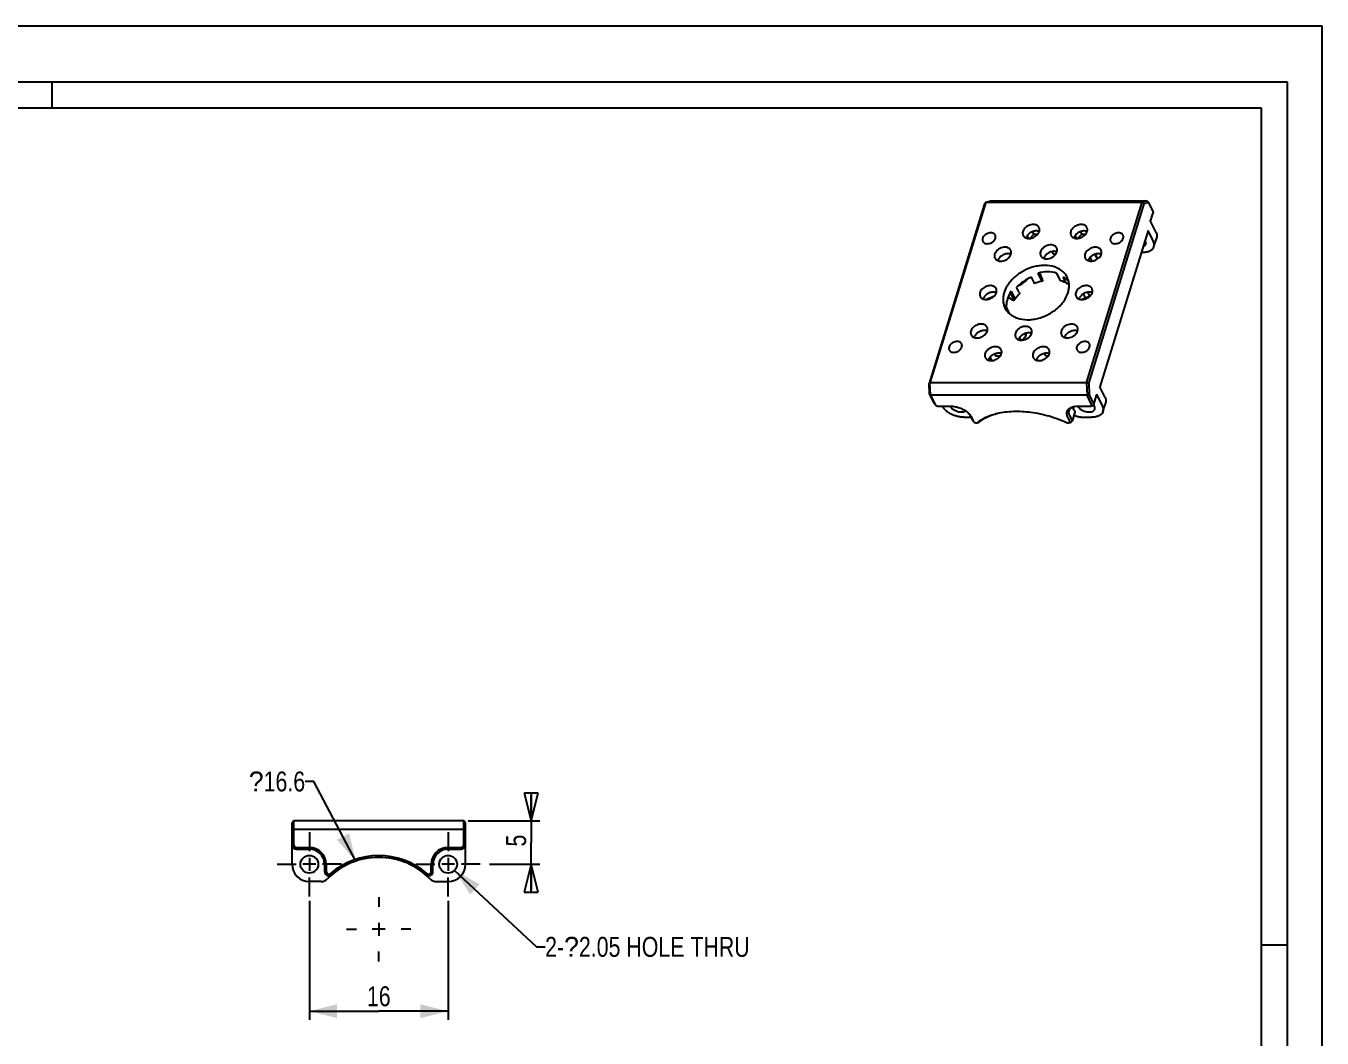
# Model space of a CAD drawing. Header units: millimetres. Extents: x 0 to 297, y 0 to 210.
# Drawn here: x 147.5 to 297, y 93.3 to 210 of the extents above; entities that cross this region are included whole.
import ezdxf

# ---------------------------------------------------------------- set-up
doc = ezdxf.new("R2010")
doc.units = ezdxf.units.MM
doc.header["$LTSCALE"] = 16.335
doc.linetypes.add('CENTER', pattern=[0.6, 0.375, -0.075, 0.075, -0.075])
doc.layers.get('0').update_dxf_attribs({"linetype": 'CONTINUOUS'})
doc.layers.add('02___PRT_ALL_AXES', color=7, linetype='CONTINUOUS')
doc.styles.get("Standard").update_dxf_attribs({"font": 'txt', "width": 0.8})
doc.styles.add('TEXTSTYLE_3', font='symbol_asme.ttf')
doc.dimstyles.new('DIMSTYLE_1', dxfattribs={"dimtxt": 2.3, "dimasz": 3.2, "dimexe": 1, "dimexo": 0.5, "dimgap": 0.575, "dimtad": 1, "dimdsep": 46, "dimtxsty": 'Standard', "dimblk": '_FILLED', "dimblk1": '_FILLED', "dimblk2": '_FILLED', "dimcen": 0.09, "dimazin": 2, "dimtp": 0.2, "dimtm": 0.2, "dimtfac": 1, "dimtofl": 0, "dimtmove": 0, "dimatfit": 3, "dimldrblk": '_FILLED', "dimfxl": 0, "dimtolj": 1, "dimarcsym": 0})
doc.dimstyles.new('DIMSTYLE_2', dxfattribs={"dimtxt": 2.3, "dimasz": 3.2, "dimexe": 1, "dimexo": 0.5, "dimgap": 0.575, "dimtad": 1, "dimdsep": 46, "dimtxsty": 'Standard', "dimblk": '_FILLED', "dimblk1": '_FILLED', "dimblk2": '_FILLED', "dimcen": 0.09, "dimazin": 2, "dimtp": 0.1, "dimtm": 0.1, "dimtfac": 1, "dimtofl": 0, "dimtmove": 0, "dimatfit": 3, "dimldrblk": '_FILLED', "dimfxl": 0, "dimtolj": 1, "dimarcsym": 0})
doc.dimstyles.get("Standard").update_dxf_attribs({"dimtxt": 2.3, "dimasz": 3.2, "dimexe": 1, "dimexo": 0.5, "dimtad": 1, "dimdsep": 46, "dimtxsty": 'Standard', "dimblk": '_FILLED', "dimblk1": '_FILLED', "dimblk2": '_FILLED', "dimcen": 0.09, "dimazin": 2, "dimtol": 1, "dimtp": 0.01, "dimtm": 0.01, "dimtfac": 1, "dimtofl": 0, "dimtmove": 0, "dimatfit": 3, "dimldrblk": '_FILLED', "dimfxl": 0, "dimtolj": 1, "dimarcsym": 0})

# ---------------------------------------------------------------- blocks, each defined once
blk = doc.blocks.new('_CLOSED')
at = {"color": 0, "linetype": 'ByBlock'}
for p, q in [((0, 0), (-1, 0.25)), ((-1, 0.25), (-1, -0.25)), ((-1, -0.25), (0, 0)), ((-1, 0), (0, 0))]:
    blk.add_line(p, q, dxfattribs=at)
blk = doc.blocks.new('*D11')
at = {"color": 2, "linetype": 'Continuous'}
for p, q in [((205.79, 118.3), (205.79, 121.3)), ((205.79, 121.3), (205.79, 115.8)), ((198.52, 118.3), (206.79, 118.3)), ((205.79, 110.3), (205.79, 115.8)), ((200.98, 113.3), (206.79, 113.3)), ((205.79, 113.3), (205.79, 110.3))]:
    blk.add_line(p, q, dxfattribs=at)
at = {"color": 2, "linetype": 'Continuous', "xscale": 3.2, "yscale": 3.2, "zscale": 3.2}
for p, rotation in [((205.79, 118.3), 270), ((205.79, 113.3), 90)]:
    blk.add_blockref('_CLOSED', p, dxfattribs=dict(at, rotation=rotation))
at = {"color": 2, "linetype": 'Continuous', "insert": (202.91, 116.72), "char_height": 2.3, "width": 1.84, "attachment_point": 3, "rotation": 90, "line_spacing_factor": 0.9}
blk.add_mtext('5', dxfattribs=at)
blk = doc.blocks.new('_FILLED')
at = {"color": 0, "linetype": 'ByBlock'}
blk.add_solid([(0, 0), (-1, 0.25), (-1, -0.25)], dxfattribs=at)
blk = doc.blocks.new('*D12')
at = {"color": 2, "linetype": 'Continuous'}
for p, q in [((180.22, 109.09), (180.22, 95.36)), ((196.22, 109.09), (196.22, 95.36)), ((180.22, 96.36), (188.22, 96.36)), ((196.22, 96.36), (188.22, 96.36))]:
    blk.add_line(p, q, dxfattribs=at)
at = {"color": 2, "linetype": 'Continuous', "xscale": 3.2, "yscale": 3.2, "zscale": 3.2, "rotation": 180}
blk.add_blockref('_FILLED', (180.22, 96.36), dxfattribs=at)
at = {"color": 2, "linetype": 'Continuous', "xscale": 3.2, "yscale": 3.2, "zscale": 3.2}
blk.add_blockref('_FILLED', (196.22, 96.36), dxfattribs=at)
at = {"color": 2, "linetype": 'Continuous', "insert": (188.22, 99.23), "char_height": 2.3, "width": 3.68, "attachment_point": 2, "line_spacing_factor": 0.9}
blk.add_mtext('16', dxfattribs=at)

msp = doc.modelspace()

# ---------------------------------------------------------------- linework, layer by layer
at = {"color": 7, "linetype": 'Continuous'}
for p, q in [((0, 210), (297, 210)), ((297, 0), (297, 210)), ((293, 203.5), (8, 203.5)), ((150.5, 203.5), (150.5, 200.5)), ((293, 4.5), (293, 203.5)), ((258.074, 189.474), (251.675, 168.767)), ((258.217, 189.663), (251.778, 168.826)), ((258.074, 189.474), (258.217, 189.663)), ((258.217, 189.663), (258.764, 189.824)), ((258.217, 189.663), (276.27, 189.663)), ((258.764, 189.824), (276.817, 189.824)), ((269.831, 168.826), (276.27, 189.663)), ((270.096, 168.767), (276.495, 189.474)), ((276.817, 189.824), (276.27, 189.663)), ((276.27, 189.663), (276.495, 189.474)), ((276.978, 189.616), (276.495, 189.474)), ((276.817, 189.824), (276.978, 189.616)), ((276.978, 189.616), (277.487, 188.58)), ((277.211, 187.483), (277.504, 188.432)), ((277.858, 186.163), (277.172, 187.562)), ((262.99, 185.803), (263.121, 185.495)), ((263.775, 185.996), (263.281, 185.496)), ((263.31, 185.526), (263.323, 185.5)), ((263.775, 185.996), (263.638, 186.277)), ((263.775, 185.996), (264.223, 185.996)), ((264.207, 185.996), (264.213, 185.984)), ((268.517, 185.803), (268.647, 185.495)), ((269.302, 185.996), (268.808, 185.496)), ((269.302, 185.996), (269.164, 186.277)), ((269.302, 185.996), (269.749, 185.996)), ((277.544, 185.145), (276.934, 186.388)), ((277.612, 184.554), (277.927, 185.573)), ((265.99, 183.749), (265.876, 183.981)), ((276.165, 183.901), (276.312, 183.901)), ((266.26, 183.646), (266.186, 183.646)), ((270.475, 182.879), (270.261, 183.314)), ((270.951, 183.359), (270.804, 183.659)), ((270.842, 183.672), (271.112, 183.121)), ((270.951, 183.359), (271.104, 183.115)), ((263.783, 180.404), (263.478, 181.026)), ((264.65, 180.69), (264.254, 181.498)), ((264.804, 180.594), (264.35, 181.519)), ((264.617, 181.127), (264.418, 181.533)), ((264.617, 181.127), (264.469, 181.543)), ((264.757, 180.748), (264.617, 181.127)), ((266.381, 181.498), (266.777, 180.69)), ((267.467, 180.404), (267.162, 181.026)), ((261.142, 179.403), (261.539, 178.595)), ((262.08, 179.257), (261.775, 179.879)), ((264.786, 180.588), (264.804, 180.594)), ((258.223, 178.443), (259.211, 178.864)), ((260.784, 178.719), (261.3, 178.42)), ((260.819, 178.802), (260.922, 178.638)), ((260.83, 178.827), (260.922, 178.638)), ((261.495, 178.365), (261.055, 179.261)), ((269.276, 178.443), (270.264, 178.864)), ((269.734, 178.638), (269.497, 179.111)), ((269.968, 179.284), (270.193, 178.834)), ((260.976, 176.794), (260.583, 177.594)), ((262.122, 174.053), (262.253, 173.745)), ((262.413, 173.746), (262.675, 174.012)), ((262.868, 174.327), (262.77, 174.527)), ((259.315, 172.062), (259.261, 172.17)), ((259.418, 171.896), (259.28, 172.177)), ((259.315, 172.062), (259.418, 171.896)), ((259.866, 171.896), (259.418, 171.896)), ((265.122, 171.999), (265.008, 172.231)), ((265.392, 171.896), (265.319, 171.896)), ((258.928, 171.4), (258.723, 171.816)), ((258.924, 171.396), (258.928, 171.4)), ((251.778, 168.826), (251.675, 168.767)), ((251.731, 167.526), (251.675, 168.767)), ((251.841, 167.421), (251.731, 167.526)), ((251.731, 167.526), (252.239, 166.49)), ((251.841, 167.421), (251.778, 168.826)), ((269.831, 168.826), (251.778, 168.826)), ((251.841, 167.421), (252.375, 166.333)), ((269.894, 167.421), (251.841, 167.421)), ((270.096, 168.767), (269.831, 168.826)), ((269.831, 168.826), (269.894, 167.421)), ((269.894, 167.421), (270.152, 167.526)), ((270.428, 166.333), (269.894, 167.421)), ((270.096, 168.767), (270.152, 167.526)), ((270.66, 166.49), (270.152, 167.526)), ((270.975, 167.508), (271.661, 166.11)), ((271.976, 167.128), (271.366, 168.371)), ((252.411, 166.282), (252.299, 166.405)), ((252.743, 166.147), (254.124, 166.147)), ((253.24, 166.11), (253.222, 166.147)), ((268.463, 165.589), (268.244, 166.035)), ((268.861, 166.147), (270.243, 166.147)), ((270.321, 166.155), (270.483, 166.193)), ((270.678, 166.343), (270.992, 167.361)), ((271.73, 165.519), (272.045, 166.538)), ((255.692, 164.867), (256.49, 164.867)), ((256.38, 165.092), (256.635, 164.57)), ((256.515, 164.935), (256.771, 164.414)), ((256.807, 164.363), (256.695, 164.485)), ((267.916, 164.414), (267.66, 164.935)), ((268.149, 164.57), (267.893, 165.092)), ((268.48, 165.441), (268.166, 164.423)), ((269.187, 164.867), (270.429, 164.867)), ((257.217, 164.236), (257.379, 164.274)), ((267.809, 164.236), (267.971, 164.274)), ((178.417, 118.303), (178.217, 118.103)), ((178.217, 113.303), (178.217, 118.103)), ((178.417, 115.553), (178.417, 118.303)), ((198.017, 118.303), (178.417, 118.303)), ((198.017, 115.553), (198.017, 118.303)), ((198.217, 118.103), (198.017, 118.303)), ((198.217, 113.303), (198.217, 118.103)), ((178.417, 117.303), (178.217, 117.22)), ((198.017, 117.303), (178.417, 117.303)), ((198.017, 117.303), (198.217, 117.22)), ((178.717, 115.253), (180.217, 115.253)), ((196.217, 115.253), (197.717, 115.253)), ((178.717, 115.053), (180.217, 115.053)), ((196.217, 115.053), (197.717, 115.053)), ((181.967, 113.303), (181.967, 112.465)), ((182.167, 113.303), (182.167, 112.465)), ((194.267, 112.465), (194.267, 113.303)), ((194.467, 112.465), (194.467, 113.303)), ((181.565, 111.303), (180.217, 111.303)), ((194.868, 111.303), (196.217, 111.303)), ((290, 104), (293, 104))]:
    msp.add_line(p, q, dxfattribs=at)
at = {"color": 1, "linetype": 'Continuous'}
for p, q in [((290, 200.5), (16, 200.5)), ((290, 7.5), (290, 200.5))]:
    msp.add_line(p, q, dxfattribs=at)
at = {"color": 7, "linetype": 'Continuous'}
for centre in [(180.217, 113.303), (196.217, 113.303)]:
    msp.add_circle(centre, 1.025, dxfattribs=at)
for centre, radius, start, end in [((266.145, 183.211), 0.785, 69.38154, 70.29102), ((260.851, 182.942), 0.785, 69.38154, 70.29102), ((263.24, 173.811), 0.785, 69.38154, 70.29102), ((268.533, 174.079), 0.785, 69.38154, 70.29102), ((254.639, 166.356), 0.558, 202.03771, 206.18524), ((268.794, 164.857), 1.302, 109.70498, 111.13675), ((268.823, 164.774), 1.39, 106.34397, 109.69565), ((269.376, 166.356), 0.558, 202.03771, 206.18524), ((269.965, 165.666), 0.916, 40.56095, 42.20251), ((255.019, 164.112), 1.712, 38.21576, 42.44518), ((262.359, 153.27), 13.258, 62.71569, 63.03333), ((259.848, 161.145), 4.036, 126.24026, 129.19617), ((178.717, 115.553), 0.5, 180, 270), ((178.717, 115.553), 0.3, 180, 270), ((180.217, 113.303), 1.95, 0, 90), ((196.217, 113.303), 1.95, 90, 180), ((197.717, 115.553), 0.5, 270, 360), ((197.717, 115.553), 0.3, 270, 360), ((180.217, 113.303), 1.75, 0, 90), ((188.217, 105.803), 8.3, 44.3408, 135.6592), ((188.217, 105.803), 8.5, 49.20087, 130.79913), ((196.217, 113.303), 1.75, 90, 180), ((180.217, 113.303), 2, 180, 270), ((182.467, 112.465), 0.5, 180, 310.79913), ((182.467, 112.465), 0.3, 180, 310.79913), ((193.967, 112.465), 0.5, 229.20087, 360), ((193.967, 112.465), 0.3, 229.20087, 360), ((196.217, 113.303), 2, 270, 360), ((181.565, 112.303), 1, 270, 315.6592), ((194.868, 112.303), 1, 224.3408, 270)]:
    msp.add_arc(centre, radius, start, end, dxfattribs=at)
for points, knots in [([(277.487, 188.58), (277.498, 188.556), (277.515, 188.507), (277.511, 188.455), (277.504, 188.432)], [0, 0, 0, 0, 0.5259589, 1, 1, 1, 1]), ([(264.054, 186.351), (263.925, 186.351), (263.663, 186.306), (263.364, 186.162), (263.157, 186), (262.988, 185.821), (262.896, 185.66), (262.862, 185.549)], [0, 0, 0, 0, 0.2530124, 0.5157734, 0.6452501, 0.7702742, 1, 1, 1, 1]), ([(264.384, 186.295), (264.359, 186.304), (264.252, 186.338), (264.139, 186.351), (264.054, 186.351)], [0, 0, 0, 0, 0.2393223, 1, 1, 1, 1]), ([(269.58, 186.351), (269.452, 186.351), (269.189, 186.306), (268.891, 186.162), (268.683, 186), (268.514, 185.821), (268.422, 185.66), (268.388, 185.549)], [0, 0, 0, 0, 0.2530124, 0.5157734, 0.6452501, 0.7702742, 1, 1, 1, 1]), ([(269.91, 186.295), (269.885, 186.304), (269.778, 186.338), (269.665, 186.351), (269.58, 186.351)], [0, 0, 0, 0, 0.2393223, 1, 1, 1, 1]), ([(277.858, 186.163), (277.883, 186.114), (277.923, 186.014), (277.956, 185.862), (277.959, 185.713), (277.941, 185.618), (277.927, 185.573)], [0, 0, 0, 0, 0.2714943, 0.5255554, 0.7663147, 1, 1, 1, 1]), ([(266.409, 183.949), (266.272, 183.998), (266.038, 184.016), (265.736, 183.955), (265.507, 183.866), (265.298, 183.738), (265.068, 183.534), (264.941, 183.337), (264.898, 183.199)], [0, 0, 0, 0, 0.2369405, 0.367048, 0.5006936, 0.6342332, 0.7640388, 1, 1, 1, 1]), ([(276.312, 183.901), (276.468, 183.901), (276.763, 183.926), (277.106, 184.034), (277.326, 184.165), (277.456, 184.278), (277.554, 184.408), (277.597, 184.505), (277.612, 184.554)], [0, 0, 0, 0, 0.303151, 0.5686745, 0.6870868, 0.7969184, 0.900232, 1, 1, 1, 1]), ([(277.612, 184.554), (277.626, 184.599), (277.645, 184.695), (277.642, 184.843), (277.608, 184.996), (277.568, 185.095), (277.544, 185.145)], [0, 0, 0, 0, 0.2336853, 0.4744446, 0.7285057, 1, 1, 1, 1]), ([(261.116, 183.68), (260.979, 183.73), (260.744, 183.748), (260.442, 183.687), (260.214, 183.597), (260.005, 183.469), (259.774, 183.266), (259.648, 183.068), (259.605, 182.93)], [0, 0, 0, 0, 0.2369405, 0.367048, 0.5006936, 0.6342332, 0.7640388, 1, 1, 1, 1]), ([(266.186, 183.646), (266.165, 183.646), (266.123, 183.65), (266.066, 183.67), (266.019, 183.703), (265.998, 183.733), (265.99, 183.749)], [0, 0, 0, 0, 0.2777201, 0.5350098, 0.7731375, 1, 1, 1, 1]), ([(271.218, 183.733), (271.09, 183.733), (270.827, 183.688), (270.529, 183.543), (270.321, 183.381), (270.152, 183.202), (270.06, 183.041), (270.026, 182.93)], [0, 0, 0, 0, 0.2530124, 0.5157734, 0.6452501, 0.7702742, 1, 1, 1, 1]), ([(271.548, 183.676), (271.523, 183.686), (271.416, 183.72), (271.303, 183.733), (271.218, 183.733)], [0, 0, 0, 0, 0.2393223, 1, 1, 1, 1]), ([(263.478, 181.026), (263.318, 180.957), (262.699, 180.658), (262.135, 180.243), (261.775, 179.879)], [0, 0, 0, 0, 0.2539302, 1, 1, 1, 1]), ([(266.381, 181.498), (266.05, 181.591), (265.33, 181.676), (264.615, 181.584), (264.254, 181.498)], [0, 0, 0, 0, 0.4809212, 1, 1, 1, 1]), ([(267.783, 180.514), (267.697, 180.615), (267.503, 180.804), (267.281, 180.957), (267.162, 181.026)], [0, 0, 0, 0, 0.4917444, 1, 1, 1, 1]), ([(261.142, 179.403), (261.094, 179.331), (260.918, 179.045), (260.779, 178.736), (260.706, 178.499)], [0, 0, 0, 0, 0.2590144, 1, 1, 1, 1]), ([(263.028, 180.805), (262.951, 180.722), (262.617, 180.399), (262.219, 180.143), (261.901, 179.996)], [0, 0, 0, 0, 0.2443741, 1, 1, 1, 1]), ([(263.854, 180.283), (263.853, 180.283), (263.849, 180.285), (263.845, 180.291), (263.838, 180.3), (263.83, 180.314), (263.82, 180.331), (263.804, 180.361), (263.792, 180.386), (263.783, 180.404)], [0, 0, 0, 0, 0.023675, 0.0748819, 0.1565492, 0.2686343, 0.410365, 0.5807504, 1, 1, 1, 1]), ([(264.786, 180.588), (264.707, 180.569), (264.39, 180.489), (264.08, 180.38), (263.854, 180.283)], [0, 0, 0, 0, 0.2473975, 1, 1, 1, 1]), ([(264.65, 180.69), (264.66, 180.671), (264.679, 180.637), (264.707, 180.609), (264.722, 180.6)], [0, 0, 0, 0, 0.555724, 1, 1, 1, 1]), ([(264.722, 180.6), (264.732, 180.594), (264.752, 180.585), (264.776, 180.585), (264.786, 180.588)], [0, 0, 0, 0, 0.5162016, 1, 1, 1, 1]), ([(264.8, 180.62), (264.795, 180.638), (264.781, 180.68), (264.766, 180.723), (264.757, 180.748)], [0, 0, 0, 0, 0.4061838, 1, 1, 1, 1]), ([(264.804, 180.594), (264.805, 180.597), (264.803, 180.606), (264.801, 180.615), (264.8, 180.62)], [0, 0, 0, 0, 0.3630571, 1, 1, 1, 1]), ([(266.875, 180.588), (266.855, 180.594), (266.827, 180.615), (266.797, 180.653), (266.784, 180.677), (266.777, 180.69)], [0, 0, 0, 0, 0.4250364, 0.6923419, 1, 1, 1, 1]), ([(267.552, 180.31), (267.501, 180.34), (267.285, 180.455), (267.054, 180.54), (266.875, 180.588)], [0, 0, 0, 0, 0.2398286, 1, 1, 1, 1]), ([(267.467, 180.404), (267.477, 180.384), (267.501, 180.348), (267.534, 180.321), (267.552, 180.31)], [0, 0, 0, 0, 0.5136477, 1, 1, 1, 1]), ([(267.552, 180.31), (267.57, 180.3), (267.61, 180.285), (267.676, 180.281), (267.747, 180.295), (267.793, 180.314), (267.815, 180.326)], [0, 0, 0, 0, 0.2234019, 0.4593628, 0.7168727, 1, 1, 1, 1]), ([(259.112, 179.301), (258.984, 179.301), (258.721, 179.256), (258.423, 179.112), (258.215, 178.95), (258.046, 178.771), (257.954, 178.61), (257.92, 178.499)], [0, 0, 0, 0, 0.2530124, 0.5157734, 0.6452501, 0.7702742, 1, 1, 1, 1]), ([(259.442, 179.245), (259.417, 179.254), (259.31, 179.288), (259.197, 179.301), (259.112, 179.301)], [0, 0, 0, 0, 0.2393223, 1, 1, 1, 1]), ([(260.706, 178.499), (260.66, 178.349), (260.592, 178.05), (260.576, 177.743), (260.583, 177.594)], [0, 0, 0, 0, 0.5111916, 1, 1, 1, 1]), ([(261.3, 178.42), (261.32, 178.408), (261.357, 178.389), (261.411, 178.368), (261.456, 178.359), (261.484, 178.361), (261.495, 178.365)], [0, 0, 0, 0, 0.3324276, 0.6106241, 0.8314528, 1, 1, 1, 1]), ([(261.495, 178.365), (261.499, 178.368), (261.514, 178.382), (261.527, 178.397), (261.535, 178.41)], [0, 0, 0, 0, 0.2583615, 1, 1, 1, 1]), ([(262.098, 179.102), (262.044, 179.047), (261.84, 178.831), (261.656, 178.595), (261.535, 178.41)], [0, 0, 0, 0, 0.2570109, 1, 1, 1, 1]), ([(261.535, 178.41), (261.544, 178.423), (261.557, 178.451), (261.567, 178.515), (261.554, 178.565), (261.539, 178.595)], [0, 0, 0, 0, 0.2394184, 0.4785311, 1, 1, 1, 1]), ([(262.08, 179.257), (262.088, 179.24), (262.102, 179.209), (262.113, 179.165), (262.114, 179.128), (262.104, 179.108), (262.098, 179.102)], [0, 0, 0, 0, 0.3423783, 0.618274, 0.8306913, 1, 1, 1, 1]), ([(270.165, 179.301), (270.036, 179.301), (269.774, 179.256), (269.475, 179.112), (269.268, 178.95), (269.099, 178.771), (269.007, 178.61), (268.972, 178.499)], [0, 0, 0, 0, 0.2530124, 0.5157734, 0.6452501, 0.7702742, 1, 1, 1, 1]), ([(270.495, 179.245), (270.47, 179.254), (270.363, 179.288), (270.25, 179.301), (270.165, 179.301)], [0, 0, 0, 0, 0.2393223, 1, 1, 1, 1]), ([(258.059, 174.87), (257.93, 174.87), (257.668, 174.825), (257.369, 174.681), (257.162, 174.519), (256.993, 174.34), (256.901, 174.179), (256.866, 174.067)], [0, 0, 0, 0, 0.2530124, 0.5157734, 0.6452501, 0.7702742, 1, 1, 1, 1]), ([(258.389, 174.814), (258.364, 174.823), (258.257, 174.857), (258.144, 174.87), (258.059, 174.87)], [0, 0, 0, 0, 0.2393223, 1, 1, 1, 1]), ([(263.505, 174.549), (263.367, 174.598), (263.133, 174.617), (262.831, 174.556), (262.603, 174.466), (262.393, 174.338), (262.163, 174.135), (262.036, 173.937), (261.994, 173.799)], [0, 0, 0, 0, 0.2369405, 0.367048, 0.5006936, 0.6342332, 0.7640388, 1, 1, 1, 1]), ([(262.675, 174.012), (262.719, 174.056), (262.795, 174.155), (262.848, 174.268), (262.868, 174.327)], [0, 0, 0, 0, 0.4982222, 1, 1, 1, 1]), ([(262.868, 174.327), (262.867, 174.347), (262.864, 174.422), (262.855, 174.497), (262.842, 174.552)], [0, 0, 0, 0, 0.2590184, 1, 1, 1, 1]), ([(268.798, 174.818), (268.661, 174.867), (268.426, 174.885), (268.124, 174.824), (267.896, 174.735), (267.686, 174.607), (267.456, 174.403), (267.33, 174.206), (267.287, 174.067)], [0, 0, 0, 0, 0.2369405, 0.367048, 0.5006936, 0.6342332, 0.7640388, 1, 1, 1, 1]), ([(259.696, 172.252), (259.568, 172.252), (259.306, 172.207), (259.007, 172.062), (258.8, 171.9), (258.631, 171.721), (258.539, 171.56), (258.504, 171.449)], [0, 0, 0, 0, 0.2530124, 0.5157734, 0.6452501, 0.7702742, 1, 1, 1, 1]), ([(260.027, 172.195), (260.002, 172.204), (259.895, 172.239), (259.782, 172.252), (259.696, 172.252)], [0, 0, 0, 0, 0.2393223, 1, 1, 1, 1]), ([(265.223, 172.252), (265.094, 172.252), (264.832, 172.207), (264.533, 172.062), (264.326, 171.9), (264.157, 171.721), (264.065, 171.56), (264.031, 171.449)], [0, 0, 0, 0, 0.2530124, 0.5157734, 0.6452501, 0.7702742, 1, 1, 1, 1]), ([(265.319, 171.896), (265.297, 171.896), (265.255, 171.901), (265.198, 171.92), (265.152, 171.953), (265.13, 171.983), (265.122, 171.999)], [0, 0, 0, 0, 0.2777201, 0.5350098, 0.7731375, 1, 1, 1, 1]), ([(265.553, 172.195), (265.528, 172.204), (265.421, 172.239), (265.308, 172.252), (265.223, 172.252)], [0, 0, 0, 0, 0.2393223, 1, 1, 1, 1]), ([(270.975, 167.508), (270.987, 167.485), (271.003, 167.436), (270.999, 167.384), (270.992, 167.361)], [0, 0, 0, 0, 0.525956, 1, 1, 1, 1]), ([(252.239, 166.49), (252.243, 166.483), (252.259, 166.452), (252.281, 166.424), (252.299, 166.405)], [0, 0, 0, 0, 0.2351902, 1, 1, 1, 1]), ([(252.375, 166.333), (252.377, 166.329), (252.387, 166.311), (252.4, 166.294), (252.411, 166.282)], [0, 0, 0, 0, 0.2350094, 1, 1, 1, 1]), ([(252.411, 166.282), (252.43, 166.262), (252.476, 166.224), (252.558, 166.182), (252.649, 166.154), (252.712, 166.147), (252.743, 166.147)], [0, 0, 0, 0, 0.2295939, 0.4839369, 0.7467738, 1, 1, 1, 1]), ([(255.692, 164.867), (255.568, 164.867), (255.315, 164.884), (254.938, 164.955), (254.565, 165.069), (254.212, 165.222), (253.892, 165.408), (253.616, 165.621), (253.394, 165.853), (253.282, 166.024), (253.24, 166.11)], [0, 0, 0, 0, 0.1296681, 0.2645457, 0.4012558, 0.5362781, 0.6662239, 0.7881219, 0.8997427, 1, 1, 1, 1]), ([(254.124, 166.147), (254.326, 166.147), (254.737, 166.101), (255.327, 165.923), (255.78, 165.689), (256.09, 165.459), (256.223, 165.333), (256.283, 165.268)], [0, 0, 0, 0, 0.2531302, 0.5158674, 0.7701102, 0.8889665, 1, 1, 1, 1]), ([(254.138, 166.11), (254.169, 166.046), (254.26, 165.922), (254.445, 165.764), (254.675, 165.632), (254.935, 165.534), (255.205, 165.477), (255.467, 165.467), (255.701, 165.502), (255.839, 165.56), (255.896, 165.598)], [0, 0, 0, 0, 0.1063541, 0.2287806, 0.3636097, 0.5047685, 0.6451747, 0.7778579, 0.8971306, 1, 1, 1, 1]), ([(267.66, 164.935), (267.63, 164.996), (267.583, 165.119), (267.556, 165.309), (267.579, 165.492), (267.651, 165.659), (267.77, 165.807), (267.901, 165.908), (268.023, 165.976), (268.162, 166.039), (268.275, 166.074), (268.353, 166.092)], [0, 0, 0, 0, 0.1282512, 0.2464517, 0.3585805, 0.470029, 0.5862863, 0.7117985, 0.779029, 0.8494548, 1, 1, 1, 1]), ([(267.833, 165.608), (267.848, 165.658), (267.895, 165.757), (268.004, 165.886), (268.15, 165.994), (268.263, 166.048), (268.324, 166.072)], [0, 0, 0, 0, 0.2262111, 0.4631938, 0.7194297, 1, 1, 1, 1]), ([(268.353, 166.092), (268.392, 166.101), (268.56, 166.135), (268.731, 166.147), (268.861, 166.147)], [0, 0, 0, 0, 0.2377997, 1, 1, 1, 1]), ([(268.875, 166.11), (268.913, 166.033), (268.998, 165.924), (269.139, 165.802), (269.313, 165.683), (269.564, 165.566), (269.883, 165.483), (270.152, 165.466), (270.352, 165.488), (270.483, 165.522), (270.596, 165.571), (270.69, 165.636), (270.76, 165.715), (270.789, 165.776), (270.799, 165.807)], [0, 0, 0, 0, 0.1137042, 0.1783381, 0.2472384, 0.3933628, 0.5422225, 0.6831176, 0.7477991, 0.8075145, 0.8619633, 0.9114107, 0.9568432, 1, 1, 1, 1]), ([(270.243, 166.147), (270.25, 166.147), (270.276, 166.148), (270.302, 166.151), (270.321, 166.155)], [0, 0, 0, 0, 0.2613179, 1, 1, 1, 1]), ([(270.321, 166.155), (270.344, 166.161), (270.385, 166.176), (270.425, 166.213), (270.44, 166.248), (270.445, 166.286), (270.437, 166.316), (270.428, 166.333)], [0, 0, 0, 0, 0.2883582, 0.529503, 0.6414013, 0.754059, 1, 1, 1, 1]), ([(270.483, 166.193), (270.507, 166.199), (270.552, 166.213), (270.61, 166.247), (270.654, 166.29), (270.672, 166.325), (270.678, 166.343)], [0, 0, 0, 0, 0.2897969, 0.5489657, 0.78216, 1, 1, 1, 1]), ([(270.678, 166.343), (270.685, 166.365), (270.688, 166.417), (270.672, 166.466), (270.66, 166.49)], [0, 0, 0, 0, 0.4740411, 1, 1, 1, 1]), ([(270.763, 166.11), (270.757, 166.123), (270.728, 166.177), (270.692, 166.227), (270.661, 166.262)], [0, 0, 0, 0, 0.2369934, 1, 1, 1, 1]), ([(270.799, 165.807), (270.806, 165.83), (270.815, 165.879), (270.813, 165.984), (270.787, 166.061), (270.763, 166.11)], [0, 0, 0, 0, 0.2340965, 0.4753647, 1, 1, 1, 1]), ([(271.661, 166.11), (271.686, 166.06), (271.726, 165.961), (271.759, 165.809), (271.763, 165.66), (271.744, 165.565), (271.73, 165.519)], [0, 0, 0, 0, 0.2714943, 0.5255554, 0.7663147, 1, 1, 1, 1]), ([(271.976, 167.128), (272, 167.079), (272.041, 166.98), (272.074, 166.827), (272.077, 166.678), (272.059, 166.583), (272.045, 166.538)], [0, 0, 0, 0, 0.2714943, 0.5255554, 0.7663147, 1, 1, 1, 1]), ([(256.229, 165.323), (256.244, 165.305), (256.3, 165.232), (256.35, 165.153), (256.38, 165.092)], [0, 0, 0, 0, 0.2619858, 1, 1, 1, 1]), ([(256.365, 165.171), (256.38, 165.152), (256.436, 165.077), (256.485, 164.997), (256.515, 164.935)], [0, 0, 0, 0, 0.2609626, 1, 1, 1, 1]), ([(256.635, 164.57), (256.639, 164.563), (256.656, 164.533), (256.677, 164.505), (256.695, 164.485)], [0, 0, 0, 0, 0.2351108, 1, 1, 1, 1]), ([(257.462, 164.4), (257.755, 164.615), (258.252, 164.889), (258.972, 165.16), (259.364, 165.268), (259.566, 165.316)], [0, 0, 0, 0, 0.473019, 0.7297355, 1, 1, 1, 1]), ([(257.512, 164.335), (257.791, 164.563), (258.273, 164.855), (258.979, 165.145), (259.365, 165.262), (259.565, 165.314)], [0, 0, 0, 0, 0.4718619, 0.728787, 1, 1, 1, 1]), ([(259.566, 165.316), (259.858, 165.385), (260.468, 165.492), (261.416, 165.565), (262.412, 165.554), (263.438, 165.458), (264.479, 165.281), (265.865, 164.938), (266.877, 164.568), (267.528, 164.273)], [0, 0, 0, 0, 0.1103285, 0.2270171, 0.3492038, 0.475805, 0.6055802, 0.7371724, 1, 1, 1, 1]), ([(267.893, 165.092), (267.872, 165.135), (267.836, 165.222), (267.807, 165.355), (267.804, 165.485), (267.82, 165.569), (267.833, 165.608)], [0, 0, 0, 0, 0.2714246, 0.5255512, 0.766337, 1, 1, 1, 1]), ([(267.971, 164.274), (267.995, 164.279), (268.04, 164.294), (268.098, 164.327), (268.142, 164.37), (268.16, 164.405), (268.166, 164.423)], [0, 0, 0, 0, 0.2898111, 0.5490109, 0.7821839, 1, 1, 1, 1]), ([(268.166, 164.423), (268.173, 164.446), (268.177, 164.498), (268.16, 164.547), (268.149, 164.57)], [0, 0, 0, 0, 0.4741163, 1, 1, 1, 1]), ([(269.187, 164.867), (269.059, 164.867), (268.799, 164.902), (268.553, 164.994), (268.437, 165.054)], [0, 0, 0, 0, 0.4935394, 1, 1, 1, 1]), ([(268.463, 165.589), (268.475, 165.565), (268.491, 165.516), (268.487, 165.464), (268.48, 165.441)], [0, 0, 0, 0, 0.525879, 1, 1, 1, 1]), ([(271.73, 165.519), (271.715, 165.47), (271.672, 165.373), (271.573, 165.243), (271.443, 165.13), (271.223, 164.999), (270.881, 164.891), (270.586, 164.867), (270.429, 164.867)], [0, 0, 0, 0, 0.099768, 0.2030816, 0.3129132, 0.4313255, 0.696849, 1, 1, 1, 1]), ([(256.771, 164.414), (256.773, 164.409), (256.783, 164.391), (256.796, 164.374), (256.807, 164.363)], [0, 0, 0, 0, 0.2349657, 1, 1, 1, 1]), ([(256.807, 164.363), (256.831, 164.337), (256.891, 164.291), (256.995, 164.246), (257.108, 164.224), (257.183, 164.228), (257.217, 164.236)], [0, 0, 0, 0, 0.2367218, 0.500033, 0.7633372, 1, 1, 1, 1]), ([(257.217, 164.236), (257.225, 164.238), (257.253, 164.246), (257.281, 164.259), (257.297, 164.273)], [0, 0, 0, 0, 0.2733068, 1, 1, 1, 1]), ([(257.379, 164.274), (257.392, 164.277), (257.439, 164.29), (257.484, 164.313), (257.512, 164.335)], [0, 0, 0, 0, 0.2732092, 1, 1, 1, 1]), ([(267.528, 164.273), (267.574, 164.252), (267.647, 164.231), (267.742, 164.225), (267.788, 164.231), (267.809, 164.236)], [0, 0, 0, 0, 0.5237502, 0.7727661, 1, 1, 1, 1]), ([(267.809, 164.236), (267.832, 164.241), (267.873, 164.256), (267.913, 164.293), (267.928, 164.328), (267.933, 164.366), (267.925, 164.396), (267.916, 164.414)], [0, 0, 0, 0, 0.2883444, 0.5294939, 0.6413922, 0.7540672, 1, 1, 1, 1])]:
    msp.add_open_spline(points, degree=3, knots=knots, dxfattribs=at)
at = {"layer": '02___PRT_ALL_AXES', "color": 7, "linetype": 'Continuous'}
for p, q in [((276.934, 186.388), (271.366, 168.371)), ((180.217, 114.046), (180.217, 112.561)), ((196.217, 114.046), (196.217, 112.561)), ((180.959, 113.303), (179.474, 113.303)), ((196.959, 113.303), (195.474, 113.303)), ((188.217, 106.546), (188.217, 105.061)), ((188.959, 105.803), (187.474, 105.803))]:
    msp.add_line(p, q, dxfattribs=at)
at = {"layer": '02___PRT_ALL_AXES', "color": 7, "linetype": 'CENTER'}
for p, q in [((180.217, 117.016), (180.217, 114.828)), ((196.217, 117.016), (196.217, 114.828)), ((176.504, 113.303), (178.692, 113.303)), ((183.929, 113.303), (181.742, 113.303)), ((192.504, 113.303), (194.692, 113.303)), ((199.929, 113.303), (197.742, 113.303)), ((180.217, 109.591), (180.217, 111.778)), ((196.217, 109.591), (196.217, 111.778)), ((188.217, 109.516), (188.217, 108.378)), ((184.504, 105.803), (185.642, 105.803)), ((191.929, 105.803), (190.792, 105.803)), ((188.217, 102.091), (188.217, 103.228))]:
    msp.add_line(p, q, dxfattribs=at)
at = {"layer": '02___PRT_ALL_AXES', "color": 7, "linetype": 'Continuous'}
for points, knots in [([(263.688, 187.097), (263.509, 187.097), (263.236, 187.033), (262.921, 186.855), (262.718, 186.68), (262.565, 186.477), (262.474, 186.26), (262.456, 186.074), (262.481, 185.936), (262.505, 185.873), (262.519, 185.843)], [0, 0, 0, 0, 0.2698187, 0.4092479, 0.5448675, 0.6726317, 0.7902106, 0.8979729, 0.9494022, 1, 1, 1, 1]), ([(264.36, 186.746), (264.333, 186.8), (264.259, 186.902), (264.1, 187.015), (263.904, 187.083), (263.761, 187.097), (263.688, 187.097)], [0, 0, 0, 0, 0.2268551, 0.4650455, 0.7220515, 1, 1, 1, 1]), ([(269.214, 187.097), (269.036, 187.097), (268.762, 187.033), (268.448, 186.855), (268.244, 186.68), (268.091, 186.477), (268, 186.26), (267.983, 186.074), (268.007, 185.936), (268.031, 185.873), (268.046, 185.843)], [0, 0, 0, 0, 0.2698187, 0.4092479, 0.5448675, 0.6726317, 0.7902106, 0.8979729, 0.9494022, 1, 1, 1, 1]), ([(269.886, 186.746), (269.86, 186.8), (269.785, 186.902), (269.626, 187.015), (269.431, 187.083), (269.288, 187.097), (269.214, 187.097)], [0, 0, 0, 0, 0.2268551, 0.4650455, 0.7220515, 1, 1, 1, 1]), ([(257.855, 185.511), (257.837, 185.452), (257.823, 185.359), (257.841, 185.239), (257.861, 185.184), (257.874, 185.159)], [0, 0, 0, 0, 0.516149, 0.7604781, 1, 1, 1, 1]), ([(259.31, 185.864), (259.297, 185.891), (259.263, 185.944), (259.172, 186.036), (259.015, 186.116), (258.793, 186.148), (258.554, 186.119), (258.359, 186.045), (258.213, 185.961), (258.082, 185.862), (257.948, 185.719), (257.877, 185.581), (257.855, 185.511)], [0, 0, 0, 0, 0.0507847, 0.1027127, 0.2130414, 0.3354266, 0.4686479, 0.607921, 0.6779447, 0.7470246, 0.8791079, 1, 1, 1, 1]), ([(257.874, 185.159), (257.888, 185.131), (257.921, 185.078), (258.013, 184.987), (258.169, 184.906), (258.391, 184.874), (258.63, 184.904), (258.825, 184.977), (258.971, 185.061), (259.102, 185.16), (259.236, 185.303), (259.307, 185.441), (259.329, 185.511)], [0, 0, 0, 0, 0.0507847, 0.1027127, 0.2130414, 0.3354266, 0.4686479, 0.607921, 0.6779447, 0.7470246, 0.8791079, 1, 1, 1, 1]), ([(259.329, 185.511), (259.347, 185.57), (259.361, 185.663), (259.343, 185.783), (259.323, 185.838), (259.31, 185.864)], [0, 0, 0, 0, 0.516149, 0.7604781, 1, 1, 1, 1]), ([(262.519, 185.843), (262.546, 185.789), (262.62, 185.687), (262.779, 185.574), (262.975, 185.506), (263.118, 185.492), (263.191, 185.492)], [0, 0, 0, 0, 0.2268551, 0.4650455, 0.7220515, 1, 1, 1, 1]), ([(263.191, 185.492), (263.37, 185.492), (263.643, 185.556), (263.958, 185.734), (264.161, 185.909), (264.314, 186.111), (264.405, 186.329), (264.423, 186.515), (264.398, 186.652), (264.374, 186.716), (264.36, 186.746)], [0, 0, 0, 0, 0.2698187, 0.4092479, 0.5448675, 0.6726317, 0.7902106, 0.8979729, 0.9494022, 1, 1, 1, 1]), ([(268.046, 185.843), (268.072, 185.789), (268.146, 185.687), (268.305, 185.574), (268.501, 185.506), (268.644, 185.492), (268.718, 185.492)], [0, 0, 0, 0, 0.2268551, 0.4650455, 0.7220515, 1, 1, 1, 1]), ([(268.718, 185.492), (268.896, 185.492), (269.169, 185.556), (269.484, 185.734), (269.688, 185.909), (269.84, 186.111), (269.932, 186.329), (269.949, 186.515), (269.925, 186.652), (269.901, 186.716), (269.886, 186.746)], [0, 0, 0, 0, 0.2698187, 0.4092479, 0.5448675, 0.6726317, 0.7902106, 0.8979729, 0.9494022, 1, 1, 1, 1]), ([(272.592, 185.511), (272.574, 185.452), (272.56, 185.359), (272.578, 185.239), (272.598, 185.184), (272.611, 185.159)], [0, 0, 0, 0, 0.516149, 0.7604781, 1, 1, 1, 1]), ([(274.047, 185.864), (274.034, 185.891), (274, 185.944), (273.909, 186.036), (273.752, 186.116), (273.53, 186.148), (273.291, 186.119), (273.096, 186.045), (272.95, 185.961), (272.819, 185.862), (272.685, 185.719), (272.614, 185.581), (272.592, 185.511)], [0, 0, 0, 0, 0.0507847, 0.1027127, 0.2130414, 0.3354266, 0.4686479, 0.607921, 0.6779447, 0.7470246, 0.8791079, 1, 1, 1, 1]), ([(272.611, 185.159), (272.625, 185.131), (272.658, 185.078), (272.75, 184.987), (272.906, 184.906), (273.128, 184.874), (273.367, 184.904), (273.562, 184.977), (273.708, 185.061), (273.839, 185.16), (273.973, 185.303), (274.044, 185.441), (274.066, 185.511)], [0, 0, 0, 0, 0.0507847, 0.1027127, 0.2130414, 0.3354266, 0.4686479, 0.607921, 0.6779447, 0.7470246, 0.8791079, 1, 1, 1, 1]), ([(274.066, 185.511), (274.084, 185.57), (274.098, 185.663), (274.08, 185.783), (274.06, 185.838), (274.047, 185.864)], [0, 0, 0, 0, 0.516149, 0.7604781, 1, 1, 1, 1]), ([(261.103, 184.127), (261.086, 184.162), (261.043, 184.23), (260.926, 184.347), (260.725, 184.451), (260.441, 184.492), (260.135, 184.454), (259.884, 184.36), (259.698, 184.252), (259.53, 184.126), (259.358, 183.942), (259.267, 183.765), (259.239, 183.676)], [0, 0, 0, 0, 0.0507868, 0.1027116, 0.2130364, 0.3354189, 0.4686371, 0.6079132, 0.6779344, 0.7470177, 0.8791058, 1, 1, 1, 1]), ([(261.127, 183.676), (261.151, 183.752), (261.168, 183.871), (261.145, 184.024), (261.12, 184.094), (261.103, 184.127)], [0, 0, 0, 0, 0.516154, 0.760455, 1, 1, 1, 1]), ([(264.532, 183.944), (264.509, 183.869), (264.491, 183.749), (264.514, 183.596), (264.54, 183.526), (264.556, 183.493)], [0, 0, 0, 0, 0.516154, 0.760455, 1, 1, 1, 1]), ([(266.397, 184.396), (266.379, 184.431), (266.336, 184.499), (266.219, 184.616), (266.018, 184.72), (265.734, 184.761), (265.428, 184.723), (265.178, 184.629), (264.991, 184.521), (264.823, 184.395), (264.651, 184.211), (264.56, 184.034), (264.532, 183.944)], [0, 0, 0, 0, 0.0507868, 0.1027116, 0.2130364, 0.3354189, 0.4686371, 0.6079132, 0.6779344, 0.7470177, 0.8791058, 1, 1, 1, 1]), ([(264.556, 183.493), (264.574, 183.458), (264.617, 183.39), (264.734, 183.273), (264.935, 183.169), (265.219, 183.128), (265.525, 183.166), (265.775, 183.26), (265.962, 183.368), (266.13, 183.494), (266.302, 183.678), (266.393, 183.855), (266.421, 183.944)], [0, 0, 0, 0, 0.0507868, 0.1027116, 0.2130364, 0.3354189, 0.4686371, 0.6079132, 0.6779344, 0.7470177, 0.8791058, 1, 1, 1, 1]), ([(266.421, 183.944), (266.444, 184.02), (266.462, 184.139), (266.439, 184.292), (266.413, 184.363), (266.397, 184.396)], [0, 0, 0, 0, 0.516154, 0.760455, 1, 1, 1, 1]), ([(270.852, 184.479), (270.673, 184.479), (270.4, 184.414), (270.086, 184.236), (269.882, 184.062), (269.729, 183.859), (269.638, 183.641), (269.62, 183.455), (269.645, 183.318), (269.669, 183.254), (269.684, 183.224)], [0, 0, 0, 0, 0.2698187, 0.4092479, 0.5448675, 0.6726317, 0.7902106, 0.8979729, 0.9494022, 1, 1, 1, 1]), ([(270.356, 182.873), (270.534, 182.873), (270.807, 182.937), (271.122, 183.115), (271.325, 183.29), (271.478, 183.493), (271.569, 183.711), (271.587, 183.896), (271.563, 184.034), (271.539, 184.097), (271.524, 184.127)], [0, 0, 0, 0, 0.2698187, 0.4092479, 0.5448675, 0.6726317, 0.7902106, 0.8979729, 0.9494022, 1, 1, 1, 1]), ([(271.524, 184.127), (271.497, 184.181), (271.423, 184.283), (271.264, 184.396), (271.068, 184.464), (270.926, 184.479), (270.852, 184.479)], [0, 0, 0, 0, 0.2268551, 0.4650455, 0.7220515, 1, 1, 1, 1]), ([(276.371, 184.563), (276.409, 184.576), (276.481, 184.608), (276.573, 184.672), (276.642, 184.75), (276.671, 184.811), (276.681, 184.842)], [0, 0, 0, 0, 0.2825692, 0.5393676, 0.7755246, 1, 1, 1, 1]), ([(276.646, 185.145), (276.641, 185.153), (276.623, 185.189), (276.601, 185.223), (276.583, 185.248)], [0, 0, 0, 0, 0.2409789, 1, 1, 1, 1]), ([(276.681, 184.842), (276.688, 184.865), (276.697, 184.914), (276.695, 185.018), (276.67, 185.096), (276.646, 185.145)], [0, 0, 0, 0, 0.2340965, 0.4753647, 1, 1, 1, 1]), ([(259.239, 183.676), (259.216, 183.6), (259.198, 183.481), (259.221, 183.328), (259.247, 183.257), (259.263, 183.224)], [0, 0, 0, 0, 0.516154, 0.760455, 1, 1, 1, 1]), ([(259.263, 183.224), (259.28, 183.189), (259.323, 183.121), (259.441, 183.004), (259.641, 182.901), (259.925, 182.859), (260.231, 182.897), (260.482, 182.991), (260.668, 183.099), (260.836, 183.225), (261.008, 183.409), (261.1, 183.586), (261.127, 183.676)], [0, 0, 0, 0, 0.0507868, 0.1027116, 0.2130364, 0.3354189, 0.4686371, 0.6079132, 0.6779344, 0.7470177, 0.8791058, 1, 1, 1, 1]), ([(267.615, 181.007), (267.547, 181.144), (267.379, 181.408), (267.043, 181.745), (266.63, 182.017), (265.979, 182.291), (265.234, 182.4), (264.462, 182.359), (263.65, 182.212), (262.663, 181.844), (261.784, 181.265), (261.191, 180.697), (260.71, 180.102), (260.448, 179.593), (260.34, 179.244)], [0, 0, 0, 0, 0.0507458, 0.1026297, 0.1566091, 0.2133402, 0.3356273, 0.4012092, 0.4690103, 0.608179, 0.7469383, 0.8142564, 0.8792077, 1, 1, 1, 1]), ([(269.684, 183.224), (269.71, 183.17), (269.784, 183.068), (269.943, 182.955), (270.139, 182.887), (270.282, 182.873), (270.356, 182.873)], [0, 0, 0, 0, 0.2268551, 0.4650455, 0.7220515, 1, 1, 1, 1]), ([(267.708, 179.244), (267.755, 179.397), (267.824, 179.702), (267.845, 180.162), (267.779, 180.602), (267.678, 180.878), (267.615, 181.007)], [0, 0, 0, 0, 0.2644072, 0.5170935, 0.7609115, 1, 1, 1, 1]), ([(258.746, 180.047), (258.567, 180.047), (258.294, 179.983), (257.98, 179.805), (257.776, 179.63), (257.623, 179.427), (257.532, 179.21), (257.514, 179.024), (257.539, 178.887), (257.563, 178.823), (257.578, 178.793)], [0, 0, 0, 0, 0.2698187, 0.4092479, 0.5448675, 0.6726317, 0.7902106, 0.8979729, 0.9494022, 1, 1, 1, 1]), ([(258.25, 178.442), (258.428, 178.442), (258.701, 178.506), (259.016, 178.684), (259.219, 178.859), (259.372, 179.062), (259.463, 179.279), (259.481, 179.465), (259.457, 179.602), (259.433, 179.666), (259.418, 179.696)], [0, 0, 0, 0, 0.2698187, 0.4092479, 0.5448675, 0.6726317, 0.7902106, 0.8979729, 0.9494022, 1, 1, 1, 1]), ([(259.418, 179.696), (259.391, 179.75), (259.317, 179.852), (259.158, 179.965), (258.962, 180.033), (258.82, 180.047), (258.746, 180.047)], [0, 0, 0, 0, 0.2268551, 0.4650455, 0.7220515, 1, 1, 1, 1]), ([(269.799, 180.047), (269.62, 180.047), (269.347, 179.983), (269.032, 179.805), (268.829, 179.63), (268.676, 179.427), (268.585, 179.21), (268.567, 179.024), (268.592, 178.887), (268.616, 178.823), (268.63, 178.793)], [0, 0, 0, 0, 0.2698187, 0.4092479, 0.5448675, 0.6726317, 0.7902106, 0.8979729, 0.9494022, 1, 1, 1, 1]), ([(269.302, 178.442), (269.481, 178.442), (269.754, 178.506), (270.069, 178.684), (270.272, 178.859), (270.425, 179.062), (270.516, 179.279), (270.534, 179.465), (270.509, 179.602), (270.485, 179.666), (270.471, 179.696)], [0, 0, 0, 0, 0.2698187, 0.4092479, 0.5448675, 0.6726317, 0.7902106, 0.8979729, 0.9494022, 1, 1, 1, 1]), ([(270.471, 179.696), (270.444, 179.75), (270.37, 179.852), (270.211, 179.965), (270.015, 180.033), (269.872, 180.047), (269.799, 180.047)], [0, 0, 0, 0, 0.2268551, 0.4650455, 0.7220515, 1, 1, 1, 1]), ([(257.578, 178.793), (257.604, 178.739), (257.678, 178.637), (257.837, 178.524), (258.033, 178.456), (258.176, 178.442), (258.25, 178.442)], [0, 0, 0, 0, 0.2268551, 0.4650455, 0.7220515, 1, 1, 1, 1]), ([(260.34, 179.244), (260.293, 179.092), (260.224, 178.787), (260.203, 178.327), (260.269, 177.886), (260.37, 177.611), (260.433, 177.482)], [0, 0, 0, 0, 0.2644072, 0.5170935, 0.7609115, 1, 1, 1, 1]), ([(260.433, 177.482), (260.501, 177.345), (260.669, 177.081), (261.006, 176.744), (261.418, 176.472), (262.07, 176.198), (262.814, 176.089), (263.586, 176.13), (264.398, 176.277), (265.385, 176.645), (266.264, 177.224), (266.857, 177.792), (267.338, 178.387), (267.601, 178.896), (267.708, 179.244)], [0, 0, 0, 0, 0.0507458, 0.1026297, 0.1566091, 0.2133402, 0.3356273, 0.4012092, 0.4690103, 0.608179, 0.7469383, 0.8142564, 0.8792077, 1, 1, 1, 1]), ([(268.63, 178.793), (268.657, 178.739), (268.731, 178.637), (268.89, 178.524), (269.086, 178.456), (269.229, 178.442), (269.302, 178.442)], [0, 0, 0, 0, 0.2268551, 0.4650455, 0.7220515, 1, 1, 1, 1]), ([(257.693, 175.616), (257.514, 175.616), (257.241, 175.552), (256.926, 175.374), (256.723, 175.199), (256.57, 174.996), (256.479, 174.778), (256.461, 174.593), (256.486, 174.455), (256.51, 174.392), (256.524, 174.362)], [0, 0, 0, 0, 0.2698187, 0.4092479, 0.5448675, 0.6726317, 0.7902106, 0.8979729, 0.9494022, 1, 1, 1, 1]), ([(257.196, 174.01), (257.375, 174.01), (257.648, 174.075), (257.963, 174.253), (258.166, 174.427), (258.319, 174.63), (258.41, 174.848), (258.428, 175.034), (258.403, 175.171), (258.379, 175.235), (258.365, 175.265)], [0, 0, 0, 0, 0.2698187, 0.4092479, 0.5448675, 0.6726317, 0.7902106, 0.8979729, 0.9494022, 1, 1, 1, 1]), ([(258.365, 175.265), (258.338, 175.319), (258.264, 175.421), (258.105, 175.534), (257.909, 175.602), (257.766, 175.616), (257.693, 175.616)], [0, 0, 0, 0, 0.2268551, 0.4650455, 0.7220515, 1, 1, 1, 1]), ([(263.492, 174.996), (263.475, 175.031), (263.431, 175.099), (263.314, 175.216), (263.114, 175.32), (262.83, 175.361), (262.523, 175.323), (262.273, 175.229), (262.087, 175.121), (261.919, 174.995), (261.747, 174.811), (261.655, 174.634), (261.628, 174.545)], [0, 0, 0, 0, 0.0507868, 0.1027116, 0.2130364, 0.3354189, 0.4686371, 0.6079132, 0.6779344, 0.7470177, 0.8791058, 1, 1, 1, 1]), ([(263.516, 174.545), (263.539, 174.62), (263.557, 174.739), (263.534, 174.892), (263.508, 174.963), (263.492, 174.996)], [0, 0, 0, 0, 0.516154, 0.760455, 1, 1, 1, 1]), ([(268.785, 175.265), (268.768, 175.3), (268.725, 175.368), (268.608, 175.485), (268.407, 175.588), (268.123, 175.629), (267.817, 175.592), (267.566, 175.498), (267.38, 175.39), (267.212, 175.263), (267.04, 175.08), (266.949, 174.903), (266.921, 174.813)], [0, 0, 0, 0, 0.0507868, 0.1027116, 0.2130364, 0.3354189, 0.4686371, 0.6079132, 0.6779344, 0.7470177, 0.8791058, 1, 1, 1, 1]), ([(268.809, 174.813), (268.833, 174.889), (268.85, 175.008), (268.827, 175.161), (268.801, 175.232), (268.785, 175.265)], [0, 0, 0, 0, 0.516154, 0.760455, 1, 1, 1, 1]), ([(255.437, 173.33), (255.424, 173.358), (255.39, 173.411), (255.299, 173.502), (255.142, 173.583), (254.92, 173.615), (254.681, 173.585), (254.486, 173.512), (254.34, 173.428), (254.209, 173.329), (254.075, 173.186), (254.004, 173.048), (253.982, 172.978)], [0, 0, 0, 0, 0.0507847, 0.1027127, 0.2130414, 0.3354266, 0.4686479, 0.607921, 0.6779447, 0.7470246, 0.8791079, 1, 1, 1, 1]), ([(256.524, 174.362), (256.551, 174.308), (256.625, 174.206), (256.784, 174.093), (256.98, 174.025), (257.122, 174.01), (257.196, 174.01)], [0, 0, 0, 0, 0.2268551, 0.4650455, 0.7220515, 1, 1, 1, 1]), ([(261.628, 174.545), (261.604, 174.469), (261.587, 174.35), (261.609, 174.197), (261.635, 174.126), (261.652, 174.093)], [0, 0, 0, 0, 0.516154, 0.760455, 1, 1, 1, 1]), ([(261.652, 174.093), (261.669, 174.058), (261.712, 173.99), (261.829, 173.873), (262.03, 173.769), (262.314, 173.728), (262.62, 173.766), (262.87, 173.86), (263.057, 173.968), (263.225, 174.094), (263.397, 174.278), (263.488, 174.455), (263.516, 174.545)], [0, 0, 0, 0, 0.0507868, 0.1027116, 0.2130364, 0.3354189, 0.4686371, 0.6079132, 0.6779344, 0.7470177, 0.8791058, 1, 1, 1, 1]), ([(266.921, 174.813), (266.898, 174.737), (266.88, 174.618), (266.903, 174.465), (266.929, 174.395), (266.945, 174.362)], [0, 0, 0, 0, 0.516154, 0.760455, 1, 1, 1, 1]), ([(266.945, 174.362), (266.962, 174.326), (267.005, 174.259), (267.122, 174.141), (267.323, 174.038), (267.607, 173.997), (267.913, 174.035), (268.164, 174.129), (268.35, 174.237), (268.518, 174.363), (268.69, 174.547), (268.782, 174.724), (268.809, 174.813)], [0, 0, 0, 0, 0.0507868, 0.1027116, 0.2130364, 0.3354189, 0.4686371, 0.6079132, 0.6779344, 0.7470177, 0.8791058, 1, 1, 1, 1]), ([(270.174, 173.33), (270.161, 173.358), (270.127, 173.411), (270.036, 173.502), (269.879, 173.583), (269.657, 173.615), (269.418, 173.585), (269.223, 173.512), (269.077, 173.428), (268.946, 173.329), (268.812, 173.186), (268.741, 173.048), (268.719, 172.978)], [0, 0, 0, 0, 0.0507847, 0.1027127, 0.2130414, 0.3354266, 0.4686479, 0.607921, 0.6779447, 0.7470246, 0.8791079, 1, 1, 1, 1]), ([(253.982, 172.978), (253.964, 172.919), (253.95, 172.826), (253.968, 172.706), (253.988, 172.651), (254.001, 172.625)], [0, 0, 0, 0, 0.516149, 0.7604781, 1, 1, 1, 1]), ([(254.001, 172.625), (254.014, 172.598), (254.048, 172.545), (254.14, 172.453), (254.296, 172.373), (254.518, 172.341), (254.757, 172.37), (254.952, 172.443), (255.098, 172.528), (255.229, 172.627), (255.363, 172.77), (255.434, 172.908), (255.456, 172.978)], [0, 0, 0, 0, 0.0507847, 0.1027127, 0.2130414, 0.3354266, 0.4686479, 0.607921, 0.6779447, 0.7470246, 0.8791079, 1, 1, 1, 1]), ([(255.456, 172.978), (255.474, 173.037), (255.488, 173.13), (255.47, 173.25), (255.45, 173.305), (255.437, 173.33)], [0, 0, 0, 0, 0.516149, 0.7604781, 1, 1, 1, 1]), ([(259.33, 172.997), (259.152, 172.997), (258.879, 172.933), (258.564, 172.755), (258.361, 172.58), (258.208, 172.377), (258.117, 172.16), (258.099, 171.974), (258.123, 171.837), (258.147, 171.773), (258.162, 171.743)], [0, 0, 0, 0, 0.2698187, 0.4092479, 0.5448675, 0.6726317, 0.7902106, 0.8979729, 0.9494022, 1, 1, 1, 1]), ([(258.834, 171.392), (259.013, 171.392), (259.286, 171.456), (259.6, 171.634), (259.804, 171.809), (259.957, 172.012), (260.048, 172.229), (260.066, 172.415), (260.041, 172.552), (260.017, 172.616), (260.002, 172.646)], [0, 0, 0, 0, 0.2698187, 0.4092479, 0.5448675, 0.6726317, 0.7902106, 0.8979729, 0.9494022, 1, 1, 1, 1]), ([(260.002, 172.646), (259.976, 172.7), (259.902, 172.802), (259.743, 172.915), (259.547, 172.983), (259.404, 172.997), (259.33, 172.997)], [0, 0, 0, 0, 0.2268551, 0.4650455, 0.7220515, 1, 1, 1, 1]), ([(264.857, 172.997), (264.678, 172.997), (264.405, 172.933), (264.091, 172.755), (263.887, 172.58), (263.734, 172.377), (263.643, 172.16), (263.625, 171.974), (263.65, 171.837), (263.674, 171.773), (263.688, 171.743)], [0, 0, 0, 0, 0.2698187, 0.4092479, 0.5448675, 0.6726317, 0.7902106, 0.8979729, 0.9494022, 1, 1, 1, 1]), ([(264.361, 171.392), (264.539, 171.392), (264.812, 171.456), (265.127, 171.634), (265.33, 171.809), (265.483, 172.012), (265.574, 172.229), (265.592, 172.415), (265.568, 172.552), (265.544, 172.616), (265.529, 172.646)], [0, 0, 0, 0, 0.2698187, 0.4092479, 0.5448675, 0.6726317, 0.7902106, 0.8979729, 0.9494022, 1, 1, 1, 1]), ([(265.529, 172.646), (265.502, 172.7), (265.428, 172.802), (265.269, 172.915), (265.073, 172.983), (264.931, 172.997), (264.857, 172.997)], [0, 0, 0, 0, 0.2268551, 0.4650455, 0.7220515, 1, 1, 1, 1]), ([(268.719, 172.978), (268.701, 172.919), (268.687, 172.826), (268.705, 172.706), (268.725, 172.651), (268.738, 172.625)], [0, 0, 0, 0, 0.516149, 0.7604781, 1, 1, 1, 1]), ([(268.738, 172.625), (268.751, 172.598), (268.785, 172.545), (268.877, 172.453), (269.033, 172.373), (269.255, 172.341), (269.494, 172.37), (269.689, 172.443), (269.835, 172.528), (269.966, 172.627), (270.1, 172.77), (270.171, 172.908), (270.193, 172.978)], [0, 0, 0, 0, 0.0507847, 0.1027127, 0.2130414, 0.3354266, 0.4686479, 0.607921, 0.6779447, 0.7470246, 0.8791079, 1, 1, 1, 1]), ([(270.193, 172.978), (270.211, 173.037), (270.225, 173.13), (270.207, 173.25), (270.187, 173.305), (270.174, 173.33)], [0, 0, 0, 0, 0.516149, 0.7604781, 1, 1, 1, 1]), ([(258.162, 171.743), (258.189, 171.689), (258.263, 171.587), (258.422, 171.474), (258.618, 171.406), (258.76, 171.392), (258.834, 171.392)], [0, 0, 0, 0, 0.2268551, 0.4650455, 0.7220515, 1, 1, 1, 1]), ([(263.688, 171.743), (263.715, 171.689), (263.789, 171.587), (263.948, 171.474), (264.144, 171.406), (264.287, 171.392), (264.361, 171.392)], [0, 0, 0, 0, 0.2268551, 0.4650455, 0.7220515, 1, 1, 1, 1])]:
    msp.add_open_spline(points, degree=3, knots=knots, dxfattribs=at)

# ---------------------------------------------------------------- texts
at = {"color": 2, "linetype": 'Continuous', "insert": (179.73, 124.003), "char_height": 2.3, "width": 10.07282, "attachment_point": 3, "line_spacing_factor": 0.9, "style": 'TEXTSTYLE_3'}
msp.add_mtext('?\\ftxt;{\\W0.8;16.6}', dxfattribs=at)
at = {"color": 2, "linetype": 'Continuous', "insert": (207.401, 104.931), "char_height": 2.3, "width": 32.15282, "attachment_point": 1, "line_spacing_factor": 0.9}
msp.add_mtext('2-\\fSymbol_ASME;{\\W1.0;?}\\ftxt;2.05 HOLE THRU', dxfattribs=at)

# ---------------------------------------------------------------- dimensions: what is measured, and where the dimension line sits
at = {"color": 2, "linetype": 'Continuous'}
dim = msp.add_linear_dim(base=(205.786, 118.303), p1=(200.475, 113.303), p2=(198.017, 118.303), angle=90, dimstyle='DIMSTYLE_2', override={"dimblk1": 'CLOSED', "dimblk2": 'CLOSED', "dimsah": 1}, dxfattribs=at)
dim.commit()
dim.dimension.update_dxf_attribs({"geometry": '*D11', "text_midpoint": (205.786, 115.861), "dimtype": 160})
dim = msp.add_linear_dim(base=(180.217, 96.358), p1=(196.217, 109.591), p2=(180.217, 109.591), angle=180, dimstyle='DIMSTYLE_1', dxfattribs=at)
dim.commit()
dim.dimension.update_dxf_attribs({"geometry": '*D12', "text_midpoint": (188.447, 96.358), "dimtype": 160})

# ---------------------------------------------------------------- leaders
at = {"color": 2, "linetype": 'Continuous', "annotation_type": 0, "has_hookline": 1, "hookline_direction": 1}
for points, text_width in [([(185.575, 113.671), (180.73, 122.853), (179.73, 122.853)], 5.01), ([(196.966, 112.603), (206.401, 103.781), (207.401, 103.781)], 21.739)]:
    msp.add_leader(points, dimstyle='Standard', override={"dimtad": 0}, dxfattribs=dict(at, text_width=text_width))

doc.saveas('drawing.dxf')
